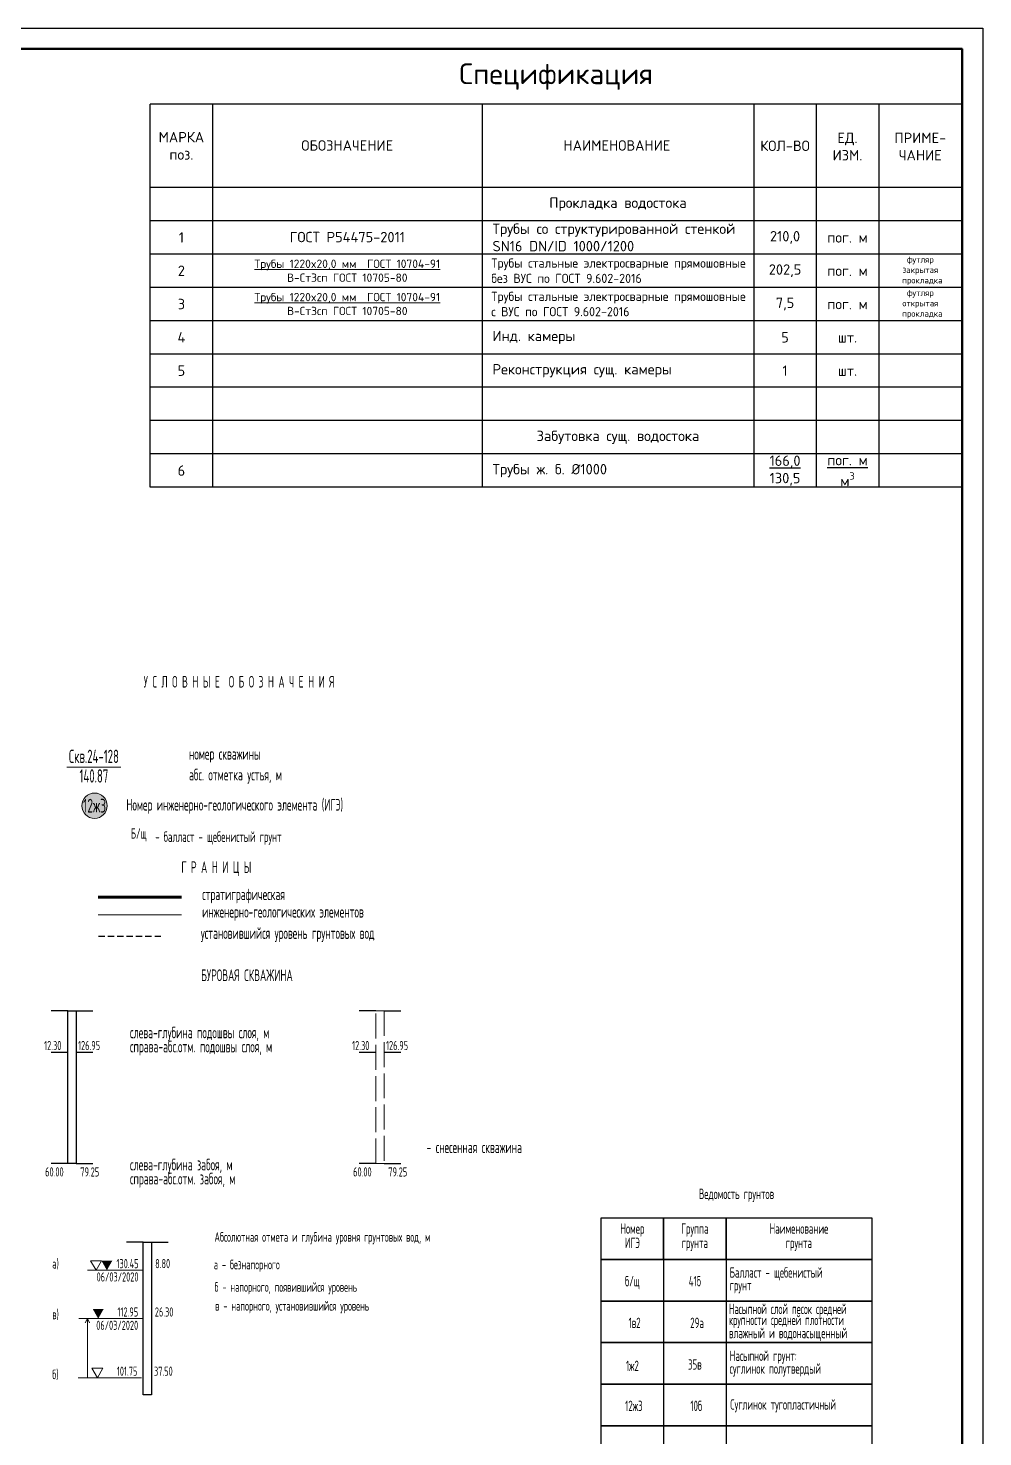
# Model space of a CAD drawing. Header units: millimetres. Extents: x -15 to 826, y 949 to 1543.
# Drawn here: x 596.4 to 825.7, y 1204.9 to 1543.2 of the extents above; entities that cross this region are included whole.
import ezdxf
from ezdxf.enums import TextEntityAlignment as Align

# ---------------------------------------------------------------- set-up
doc = ezdxf.new("R2010")
doc.units = ezdxf.units.MM
doc.header["$LTSCALE"] = 0.5
doc.linetypes.add('ACAD_ISO02W100', pattern=[15, 12, -3])
doc.linetypes.add('NATA', pattern=[4.5, 3, -1.5])
for name, color, linetype in [('_PSM_TABL_LINE', 7, 'Continuous'), ('_PSM_TABL_TEXT_TRUBA_MATERIAL', 7, 'Continuous'), ('Decoration', 7, 'Continuous'), ('Text', 7, 'Continuous'), ('ВОДА', 5, 'Continuous'), ('МГТ_ИГ_геология', 7, 'Continuous')]:
    doc.layers.add(name, color=color, linetype=linetype)
for name, color, linetype, lineweight in [('геология', 7, 'Continuous', 0), ('рамка', 7, 'Continuous', 0), ('Формат - толстая линия', 7, 'Continuous', 50)]:
    doc.layers.add(name, color=color, linetype=linetype, lineweight=lineweight)
doc.styles.add('2.5', font='isocpeui.ttf', dxfattribs={"height": 2.5})
doc.styles.add('GOST 3.5', font='isocpeui.ttf', dxfattribs={"width": 0.8, "height": 3.5})
doc.styles.add('psm_profil', font='isocpeur.ttf', dxfattribs={"width": 0.7, "oblique": 15, "height": 0.25})
doc.styles.add('Стиль Simplex', font='simplex.shx')

# ---------------------------------------------------------------- blocks, each defined once
blk = doc.blocks.new('*U51')
at = {"color": 0, "linetype": 'ByBlock', "lineweight": -2}
blk.add_lwpolyline([(0, 594), (841, 594), (841, 0), (0, 0)], close=True, dxfattribs=at)
at = {"layer": 'Формат - толстая линия'}
blk.add_lwpolyline([(20, 589), (836, 589), (836, 5), (20, 5)], close=True, dxfattribs=at)
at = {"color": 0, "linetype": 'ByBlock', "lineweight": -2, "ltscale": 100, "style": '2.5'}
blk.add_attdef('ФОРМАТ', (791, 1.5), '', height=2.5, dxfattribs=at)
blk = doc.blocks.new('круг12_-26_3')
at = {"true_color": 0xffffff}
h = blk.add_hatch(color=7, dxfattribs=at)
edge = h.paths.add_edge_path()
edge.add_arc((-0.001, -0.001), 0.304, 0, 360)
at = {"color": 7, "lineweight": 0}
blk.add_circle((-0.001, -0.001), 0.304, dxfattribs=at)
at = {"color": 7, "lineweight": 15, "style": 'Стиль Simplex', "width": 0.590909}
blk.add_text('12ж3', height=0.33, dxfattribs=at).set_placement((-0.001, -0.001), align=Align.MIDDLE_CENTER)

msp = doc.modelspace()

# ---------------------------------------------------------------- hatches: boundary and pattern name
at = {"layer": 'МГТ_ИГ_геология'}
for points in [[(615.291, 1244.902), (613.991, 1247.202), (616.591, 1247.202)], [(613.21, 1233.285), (611.91, 1235.585), (614.51, 1235.585)]]:
    msp.add_hatch(color=5, dxfattribs=at).paths.add_polyline_path(points)

# ---------------------------------------------------------------- linework, layer by layer
at = {"layer": '_PSM_TABL_LINE', "color": 7}
for p, q in [((820.652, 1524.976), (625.723, 1524.976)), ((625.723, 1432.976), (625.723, 1524.976)), ((640.652, 1524.976), (640.652, 1432.976)), ((705.407, 1524.976), (705.407, 1432.976)), ((770.652, 1524.976), (770.652, 1432.976)), ((785.652, 1524.976), (785.652, 1432.976)), ((800.652, 1524.976), (800.652, 1432.976)), ((820.652, 1524.976), (820.652, 1400.976)), ((820.652, 1504.976), (625.723, 1504.976)), ((820.652, 1496.976), (625.723, 1496.976)), ((820.652, 1488.976), (625.723, 1488.976)), ((820.652, 1480.976), (625.723, 1480.976)), ((820.652, 1472.976), (625.723, 1472.976)), ((820.652, 1464.976), (625.723, 1464.976)), ((820.652, 1456.976), (625.723, 1456.976)), ((820.652, 1448.976), (625.723, 1448.976)), ((820.652, 1440.976), (625.723, 1440.976)), ((820.652, 1432.976), (625.723, 1432.976))]:
    msp.add_line(p, q, dxfattribs=at)
at = {"layer": 'Decoration', "color": 18, "linetype": 'Continuous', "lineweight": 70, "true_color": 0x000000}
msp.add_line((613.174, 1334.515), (633.174, 1334.515), dxfattribs=at)
at = {"layer": 'Decoration', "color": 18, "linetype": 'Continuous', "lineweight": 25, "true_color": 0x000000, "flags": 128}
for points in [[(605.905, 1307.204), (601.905, 1307.204)], [(607.905, 1307.204), (611.905, 1307.204)], [(679.869, 1307.204), (675.869, 1307.204)], [(681.869, 1307.204), (685.869, 1307.204)], [(601.905, 1297.286), (605.905, 1297.286)], [(607.905, 1297.286), (611.905, 1297.286)], [(675.869, 1297.286), (679.869, 1297.286)], [(681.869, 1297.286), (685.869, 1297.286)], [(605.905, 1270.549), (601.905, 1270.549)], [(607.905, 1270.549), (611.905, 1270.549)], [(679.869, 1270.549), (675.869, 1270.549)], [(681.869, 1270.549), (685.869, 1270.549)], [(623.987, 1251.651), (619.987, 1251.651)], [(625.987, 1251.651), (629.987, 1251.651)]]:
    msp.add_lwpolyline(points, dxfattribs=at)
at = {"layer": 'Decoration', "color": 18, "linetype": 'Continuous', "lineweight": 25, "true_color": 0x000000}
for points in [[(605.905, 1307.204), (607.905, 1307.204), (607.905, 1270.549), (605.905, 1270.549), (605.905, 1307.204), (605.905, 1307.204)], [(623.987, 1251.651), (625.987, 1251.651), (625.987, 1214.996), (623.987, 1214.996), (623.987, 1251.651), (623.987, 1251.651)]]:
    msp.add_lwpolyline(points, close=True, dxfattribs=at)
at = {"layer": 'Text', "color": 7, "lineweight": 25}
for p, q in [((748.994, 1247.52), (748.994, 1237.52)), ((763.994, 1247.52), (763.994, 1237.52)), ((748.994, 1237.52), (748.994, 1227.52)), ((763.994, 1237.52), (763.994, 1227.52)), ((748.994, 1227.52), (748.994, 1217.52)), ((763.994, 1227.52), (763.994, 1217.52)), ((748.994, 1217.52), (748.994, 1207.52)), ((763.994, 1217.52), (763.994, 1207.52)), ((748.994, 1207.52), (748.994, 1197.52)), ((763.994, 1207.52), (763.994, 1197.52))]:
    msp.add_line(p, q, dxfattribs=at)
for points in [[(733.994, 1257.52), (798.994, 1257.52), (798.994, 1247.52), (733.994, 1247.52)], [(748.994, 1257.52), (748.994, 1257.52), (748.994, 1247.52), (748.994, 1247.52)], [(763.994, 1257.52), (763.994, 1257.52), (763.994, 1247.52), (763.994, 1247.52)], [(733.994, 1247.52), (798.994, 1247.52), (798.994, 1237.52), (733.994, 1237.52)], [(733.994, 1237.52), (798.994, 1237.52), (798.994, 1227.52), (733.994, 1227.52)], [(733.994, 1227.52), (798.994, 1227.52), (798.994, 1217.52), (733.994, 1217.52)], [(733.994, 1217.52), (798.994, 1217.52), (798.994, 1207.52), (733.994, 1207.52)], [(733.994, 1207.52), (798.994, 1207.52), (798.994, 1197.52), (733.994, 1197.52)]]:
    msp.add_lwpolyline(points, close=True, dxfattribs=at)
at = {"layer": 'ВОДА', "linetype": 'NATA', "lineweight": 30}
msp.add_line((613.274, 1325.191), (628.454, 1325.191), dxfattribs=at)
at = {"layer": 'геология', "color": 219, "true_color": 0x642165}
msp.add_line((613.174, 1330.315), (633.174, 1330.315), dxfattribs=at)
at = {"layer": 'МГТ_ИГ_геология', "linetype": 'Continuous', "lineweight": 0}
msp.add_line((605.675, 1365.733), (618.675, 1365.733), dxfattribs=at)
at = {"layer": 'МГТ_ИГ_геология', "linetype": 'ACAD_ISO02W100', "lineweight": 15}
msp.add_lwpolyline([(679.869, 1307.204), (681.869, 1307.204), (681.869, 1270.549), (679.869, 1270.549), (679.869, 1307.204), (679.869, 1307.204)], close=True, dxfattribs=at)
at = {"layer": 'МГТ_ИГ_геология', "color": 5, "linetype": 'Continuous', "lineweight": 0, "flags": 128}
for points in [[(610.641, 1244.902), (623.891, 1244.902), (612.691, 1244.902), (611.391, 1247.202), (613.991, 1247.202), (612.691, 1244.902)], [(608.56, 1233.285), (623.81, 1233.285)], [(608.358, 1219.063), (623.608, 1219.063), (613.008, 1219.063), (611.708, 1221.363), (614.308, 1221.363), (613.008, 1219.063)]]:
    msp.add_lwpolyline(points, dxfattribs=at)
at = {"layer": 'МГТ_ИГ_геология', "color": 5, "linetype": 'Continuous', "lineweight": 0}
msp.add_lwpolyline([(610.61, 1219.063), (610.61, 1233.285), (610.11, 1232.285), (610.61, 1233.285), (611.11, 1232.285)], dxfattribs=at)

# ---------------------------------------------------------------- block references
msp.add_blockref('*U51', (-15.348, 949.236))
at = {"layer": 'МГТ_ИГ_геология', "xscale": 10, "yscale": 10, "zscale": 10}
msp.add_blockref('круг12_-26_3', (612.342, 1356.499), dxfattribs=at)

# ---------------------------------------------------------------- texts
at = {"layer": '_PSM_TABL_TEXT_TRUBA_MATERIAL', "color": 7, "attachment_point": 5, "style": 'psm_profil'}
for s, insert, char_height, width in [('\\A1;{\\Q0;\\W1;Спецификация}', (723.188, 1531.606), 5, 194.92936), ('\\A1;{\\fISOCPEUR|b1|i0|c204|p34;\\Q0;\\W1;МАРКА\\Pпоз.}', (633.188, 1514.976), 2.5, 14.92936), ('\\A1;{\\fISOCPEUR|b1|i0|c204|p34;\\Q0;\\W1;ОБОЗНАЧЕНИЕ}', (673.03, 1515.064), 2.5, 64.75472), ('\\A1;{\\fISOCPEUR|b1|i0|c204|p34;\\Q0;\\W1;НАИМЕНОВАНИЕ}', (737.784, 1515.064), 2.5, 64.75472), ('\\A1;{\\fISOCPEUR|b1|i0|c204|p34;\\Q0;\\W1;КОЛ-ВО}', (778.152, 1514.976), 2.5, 15), ('\\A1;{\\fISOCPEUR|b1|i0|c204|p34;\\Q0;\\W1;ЕД. \\PИЗМ.}', (793.152, 1514.799), 2.5, 15), ('\\A1;{\\fISOCPEUR|b1|i0|c204|p34;\\Q0;\\W1;ПРИМЕ-\\PЧАНИЕ}', (810.652, 1514.799), 2.5, 20), ('\\A1;{\\fISOCPEUR|b1|i0|c204|p34;\\Q0;\\W1;Прокладка водостока}', (738.03, 1500.976), 2.5, 65.24528), ('\\A1;\\pxl1,ql;{\\Q0;\\W1;Трубы со структурированной стенкой  SN16 \\A0;\\C256;DN/ID 1000/1200\\A1;\\C7;  }', (738.03, 1492.976), 2.5, 65.24528), ('\\A1;{\\Q0;\\W1;1}', (633.188, 1492.976), 2.5, 14.92936), ('{\\Q0;\\W1;ГОСТ Р54475-2011}', (673.03, 1493.064), 2.5, 64.75472), ('\\A1;{\\Q0;\\W1;210,0}', (778.152, 1492.976), 2.5, 15), ('\\A1;{\\Q0;\\W1;пог. м}', (793.152, 1492.976), 2.5, 15), ('\\A1;{\\Q0;\\W1;2}', (633.188, 1484.976), 2.5, 14.92936), ('\\pxl1,ql;{\\Q0;\\W0.95;Трубы стальные электросварные прямошовные без ВУС по ГОСТ 9.602-2016}', (738.03, 1484.976), 2.2, 65.24528), ('\\A1;{\\Q0;\\W1;202,5}', (778.152, 1484.976), 2.5, 15), ('\\A1;{\\Q0;\\W1;пог. м}', (793.152, 1484.976), 2.5, 15), ('\\pxl1,ql;{\\Q0;\\W0.95;Трубы стальные электросварные прямошовные с ВУС по ГОСТ 9.602-2016}', (738.03, 1476.976), 2.2, 65.24528), ('\\A1;{\\Q0;\\W1;3}', (633.188, 1476.976), 2.5, 14.92936), ('\\A1;{\\Q0;\\W1;7,5}', (778.152, 1476.976), 2.5, 15), ('\\A1;{\\Q0;\\W1;пог. м}', (793.152, 1476.976), 2.5, 15), ('\\A1;{\\Q0;\\W1;4}', (633.188, 1468.976), 2.5, 14.92936), ('\\A1;\\pxl1,ql;{\\Q0;\\W1;Инд. камеры}', (738.03, 1468.976), 2.5, 65.24528), ('\\A1;{\\Q0;\\W1;5}', (778.152, 1468.976), 2.5, 15), ('\\A1;{\\Q0;\\W1;шт.}', (793.152, 1468.976), 2.5, 15), ('\\A1;{\\Q0;\\W1;5}', (633.188, 1460.976), 2.5, 14.92936), ('\\A1;\\pxl1,ql;{\\Q0;\\W1;Реконструкция сущ. камеры}', (738.03, 1460.976), 2.5, 65.24528), ('\\A1;{\\Q0;\\W1;1}', (778.152, 1460.976), 2.5, 15), ('\\A1;{\\Q0;\\W1;шт.}', (793.152, 1460.976), 2.5, 15), ('\\A1;{\\fISOCPEUR|b1|i0|c204|p34;\\Q0;\\W1;Забутовка сущ. водостока}', (738.03, 1444.976), 2.5, 65.24528), ('\\A1;{\\Q0;\\W1;6}', (633.188, 1436.976), 2.5, 14.92936), ('\\A1;\\pxl1,ql;{\\Q0;\\W1;Трубы ж. б. %%C1000}', (738.03, 1436.976), 2.5, 65.24528), ('\\A1;{\\Q0;\\W1;\\L166,0\\l\\P130,5}', (778.152, 1436.976), 2.5, 15), ('\\A1;{\\Q0;\\W1;\\Lпог. м\\P\\lм\\H0.7x;\\S3^ ;}', (793.152, 1436.976), 2.5, 15)]:
    msp.add_mtext(s, dxfattribs=dict(at, insert=insert, char_height=char_height, width=width))
at = {"layer": 'Decoration', "color": 7, "lineweight": 25, "style": 'Стиль Simplex', "width": 0.571429}
msp.add_text('У С Л О В Н Ы Е  О Б О З Н А Ч Е Н И Я', height=2.8, dxfattribs=at).set_placement((647.059, 1384.861), align=Align.CENTER)
for s, height, p in [('номер скважины', 2.8, (635.015, 1367.546)), ('абс. отметка устья, м', 2.8, (635.015, 1362.546)), ('БУРОВАЯ СКВАЖИНА', 2.8, (637.946, 1314.362)), ('слева-глубина подошвы слоя, м', 2.8, (620.85, 1300.621)), ('справа-абс.отм. подошвы слоя, м', 2.8, (620.85, 1297.249)), ('Абсолютная отмета и глубина уровня грунтовых вод, м', 2.3, (641.138, 1251.761)), ('а)', 2.3, (602.18, 1245.324)), ('а - безнапорного', 2.3, (640.963, 1245.137)), ('б - напорного, появившийся уровень', 2.3, (641.138, 1239.733)), ('в)', 2.3, (602.18, 1233.155)), ('в - напорного, установившийся уровень', 2.3, (641.312, 1235.201)), ('б)', 2.3, (602.18, 1218.738))]:
    msp.add_text(s, height=height, dxfattribs=at).set_placement(p)
for s, p in [('Номер инженерно-геологического элемента (ИГЭ)', (619.954, 1356.71)), ('Г Р А Н И Ц Ы', (633.174, 1341.726)), ('стратиграфическая', (638.174, 1335.215)), ('инженерно-геологических элементов', (638.174, 1331.015)), ('установившийся уровень грунтовых вод', (637.837, 1325.891))]:
    msp.add_text(s, height=2.8, dxfattribs=at).set_placement(p, align=Align.MIDDLE_LEFT)
for s, p in [('- снесенная скважина', (692.073, 1275.844)), ('слева-глубина забоя, м', (620.85, 1271.696)), ('справа-абс.отм. забоя, м', (620.85, 1268.325))]:
    msp.add_text(s, height=2.8, dxfattribs=at).set_placement(p, align=Align.TOP_LEFT)
at = {"layer": 'Text', "color": 7, "lineweight": 25, "style": 'Стиль Simplex', "width": 0.590909}
for s, p in [('Б/щ', (622.926, 1349.478)), ('б/щ', (741.494, 1241.951)), ('41б', (756.494, 1242.297)), ('1в2', (742.028, 1232.277)), ('29а', (757.028, 1232.277)), ('1ж2', (741.494, 1221.951)), ('35в', (756.494, 1222.297)), ('12ж3', (741.839, 1212.344)), ('10б', (756.839, 1212.344))]:
    msp.add_text(s, height=2.5, dxfattribs=at).set_placement(p, align=Align.MIDDLE)
at = {"layer": 'Text', "color": 7, "lineweight": 25, "style": 'Стиль Simplex'}
for s, width, p in [('- балласт - щебенистый грунт', 0.590909, (626.915, 1347.789)), ('Балласт - щебенистый', 0.590909, (764.863, 1243.128)), ('грунт', 0.590909, (764.863, 1240.055)), ('Насыпной слой песок средней ', 0.57, (764.677, 1234.374)), ('крупности средней плотности', 0.55, (764.681, 1231.727)), ('влажный и водонасыщенный', 0.590909, (764.681, 1228.585)), ('Насыпной грунт:', 0.590909, (764.863, 1223.128)), ('суглинок полутвердый', 0.590909, (764.863, 1220.055))]:
    msp.add_text(s, height=2.5, dxfattribs=dict(at, width=width)).set_placement(p)
at = {"layer": 'Text', "color": 7, "lineweight": 25, "style": 'Стиль Simplex', "width": 0.590909}
for s, p in [('Ведомость грунтов', (766.494, 1262.001)), ('Номер', (741.494, 1253.673, -14.135)), ('Группа', (756.494, 1253.673, -14.135)), ('Наименование', (781.494, 1253.673, -14.135)), ('ИГЭ', (741.494, 1250.239, -14.135)), ('грунта', (756.494, 1250.239, -14.135)), ('грунта', (781.494, 1250.239, -14.135))]:
    msp.add_text(s, height=2.5, dxfattribs=at).set_placement(p, align=Align.CENTER)
at = {"layer": 'Text', "lineweight": 25, "style": 'Стиль Simplex', "width": 0.590909}
msp.add_text('Суглинок тугопластичный', height=2.5, dxfattribs=at).set_placement((765.008, 1211.43))
at = {"layer": 'МГТ_ИГ_геология', "lineweight": 15, "style": 'Стиль Simplex', "width": 0.5625}
msp.add_text('Скв.24-128', height=3.2, dxfattribs=at).set_placement((612.175, 1366.733), align=Align.CENTER)
msp.add_text('140.87', height=3.2, dxfattribs=at).set_placement((612.175, 1365.233), align=Align.TOP_CENTER)
at = {"layer": 'МГТ_ИГ_геология', "lineweight": 15, "style": 'Стиль Simplex', "width": 0.590909}
for p in [(604.367, 1297.786), (678.331, 1297.786)]:
    msp.add_text('12.30', height=2.2, dxfattribs=at).set_placement(p, align=Align.RIGHT)
for p in [(608.367, 1297.786), (682.331, 1297.786)]:
    msp.add_text('126.95', height=2.2, dxfattribs=at).set_placement(p)
for p in [(604.909, 1269.626), (678.873, 1269.626)]:
    msp.add_text('60.00', height=2.2, dxfattribs=at).set_placement(p, align=Align.TOP_RIGHT)
for p in [(608.909, 1269.626), (682.873, 1269.626)]:
    msp.add_text('79.25', height=2.2, dxfattribs=at).set_placement(p, align=Align.TOP_LEFT)
at = {"layer": 'МГТ_ИГ_геология', "color": 5, "lineweight": 15, "style": 'Стиль Simplex', "width": 0.590909}
for s, p in [('130.45', (622.891, 1245.402)), ('112.95', (622.81, 1233.785)), ('101.75', (622.608, 1219.563))]:
    msp.add_text(s, height=2.2, dxfattribs=at).set_placement(p, align=Align.RIGHT)
for s, p in [('8.80', (626.891, 1245.402)), ('26.30', (626.81, 1233.785)), ('37.50', (626.608, 1219.563))]:
    msp.add_text(s, height=2.2, dxfattribs=at).set_placement(p)
for p in [(622.891, 1244.402), (622.81, 1232.785)]:
    msp.add_text('06/03/2020', height=2.2, dxfattribs=at).set_placement(p, align=Align.TOP_RIGHT)
at = {"layer": 'рамка', "lineweight": 0, "ltscale": 10, "attachment_point": 5, "style": 'GOST 3.5'}
for s, insert, char_height, width in [('{\\fISOCPEUR|b0|i0|c204|p34;\\W1;\\LТрубы 1220x20,0 мм  ГОСТ 10704-91\\l\\PВ-Ст3сп ГОСТ 10705-80}', (673.03, 1484.976), 2, 64.75472), ('{\\fISOCPEUR|b0|i0|c204|p34;\\W1;футляр\\Pзакрытая\\P прокладка}', (810.652, 1484.976), 1.5, 20), ('{\\fISOCPEUR|b0|i0|c204|p34;\\W1;\\LТрубы 1220x20,0 мм  ГОСТ 10704-91\\l\\PВ-Ст3сп ГОСТ 10705-80}', (673.03, 1476.976), 2, 64.75472), ('{\\fISOCPEUR|b0|i0|c204|p34;\\W1;футляр\\Pоткрытая\\P прокладка}', (810.652, 1476.976), 1.5, 20)]:
    msp.add_mtext(s, dxfattribs=dict(at, insert=insert, char_height=char_height, width=width))

doc.saveas('drawing.dxf')
